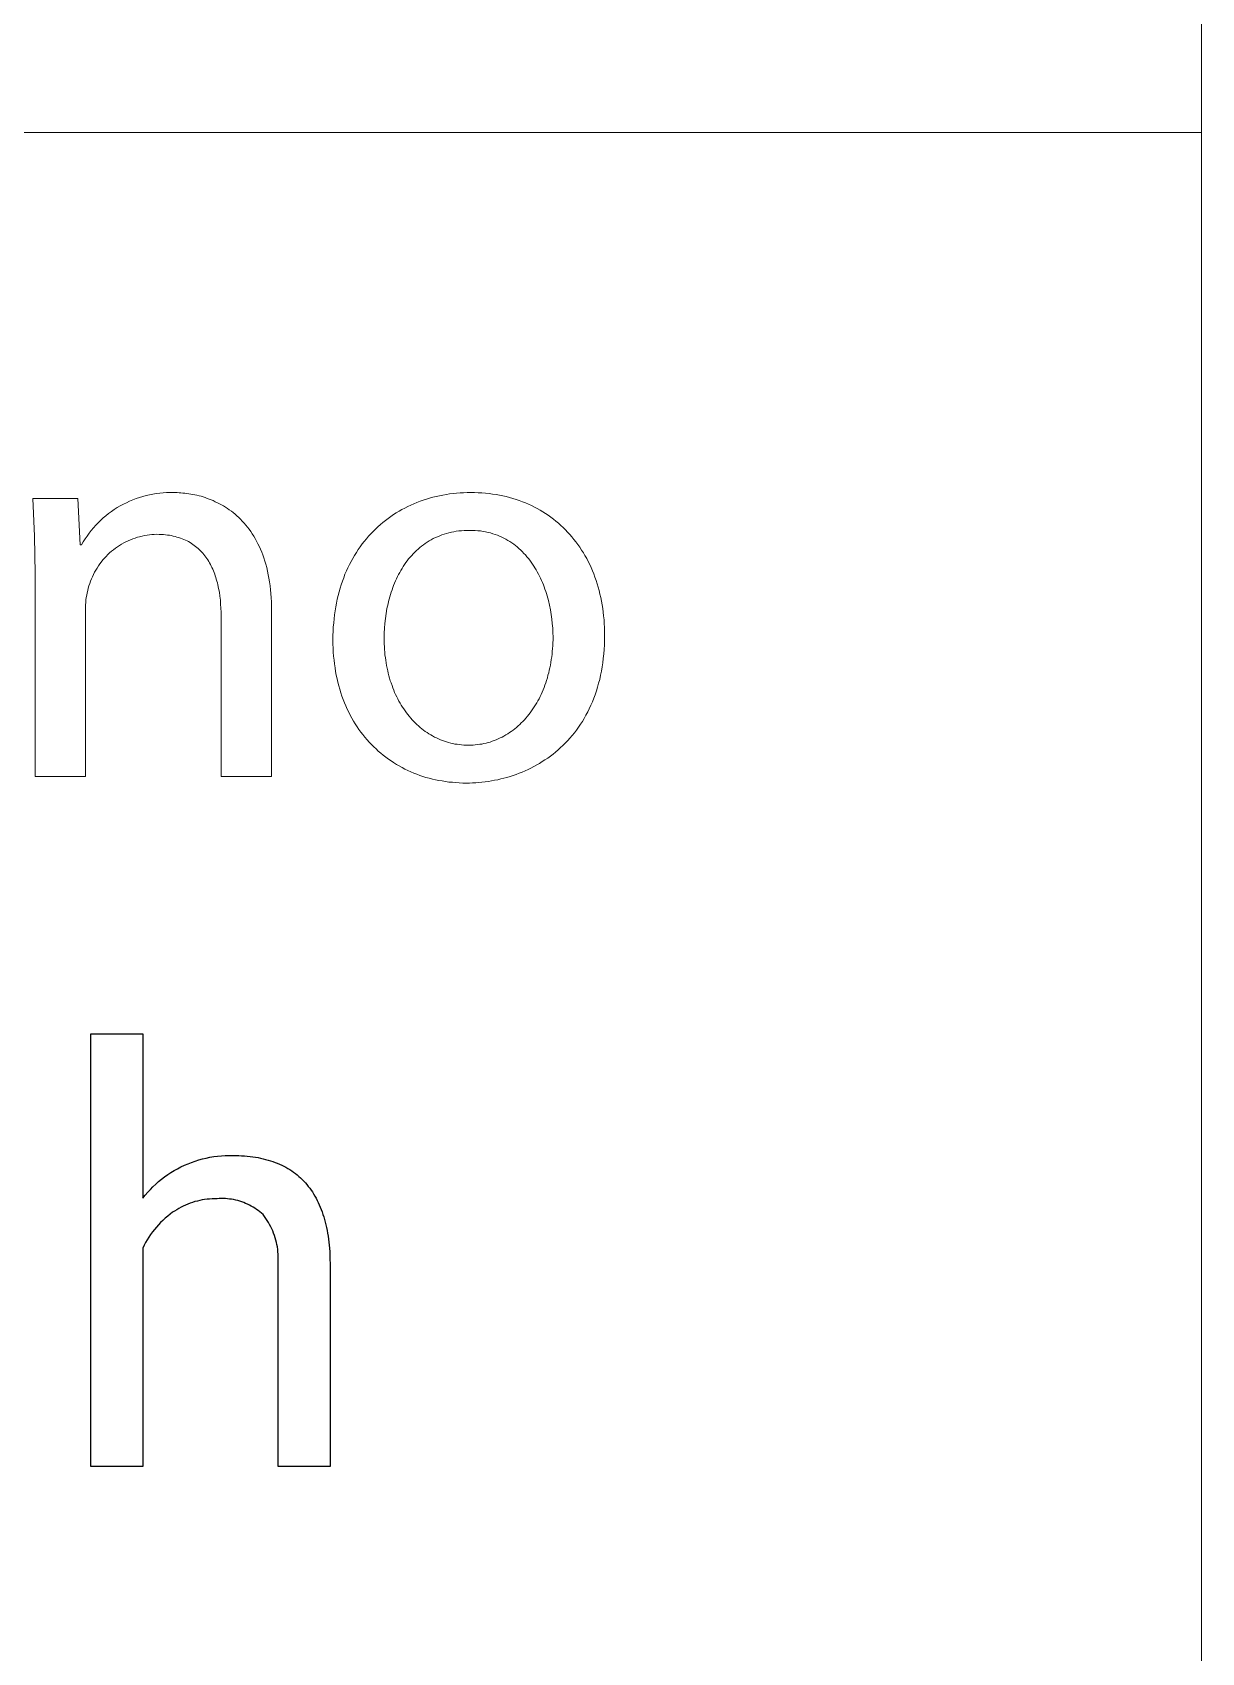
# Model space of a CAD drawing. Header units: millimetres. Extents: x 430 to 4403, y -1522 to 1254.
# Drawn here: x 4318.2 to 4399.2, y -1183.4 to -1071.2 of the extents above; entities that cross this region are included whole.
import ezdxf

# ---------------------------------------------------------------- set-up
doc = ezdxf.new("R2010")
doc.units = ezdxf.units.MM
doc.header["$MEASUREMENT"] = 0
doc.layers.add('Domyślny', color=7, linetype='Continuous', true_color=0x000000)

msp = doc.modelspace()

# ---------------------------------------------------------------- linework, layer by layer
at = {"layer": 'Domyślny', "color": 18, "lineweight": 15, "true_color": 0x000000}
for p, q in [((4399.22, -1522.24), (4399.22, 1253.53)), ((4399.22, -1078.09), (2901.53, -1078.09)), ((4399.22, -1078.09), (4399.22, -1522.23)), ((4325.65, -1103.37), (4325.88, -1103.3)), ((4325.88, -1103.3), (4326.11, -1103.23)), ((4326.11, -1103.23), (4326.34, -1103.18)), ((4326.34, -1103.18), (4326.58, -1103.13)), ((4326.58, -1103.13), (4326.82, -1103.1)), ((4326.82, -1103.1), (4327.06, -1103.07)), ((4327.06, -1103.07), (4327.3, -1103.04)), ((4327.3, -1103.04), (4327.54, -1103.03)), ((4327.54, -1103.03), (4327.78, -1103.02)), ((4327.78, -1103.02), (4328.02, -1103.03)), ((4328.02, -1103.03), (4328.15, -1103.03)), ((4328.15, -1103.03), (4328.27, -1103.03)), ((4328.27, -1103.03), (4328.4, -1103.04)), ((4328.4, -1103.04), (4328.53, -1103.05)), ((4328.53, -1103.05), (4328.67, -1103.06)), ((4328.67, -1103.06), (4328.8, -1103.07)), ((4328.8, -1103.07), (4328.94, -1103.09)), ((4328.94, -1103.09), (4329.07, -1103.11)), ((4329.07, -1103.11), (4329.21, -1103.13)), ((4329.21, -1103.13), (4329.35, -1103.16)), ((4329.35, -1103.16), (4329.49, -1103.18)), ((4329.49, -1103.18), (4329.63, -1103.22)), ((4329.63, -1103.22), (4329.78, -1103.25)), ((4329.78, -1103.25), (4329.92, -1103.29)), ((4329.92, -1103.29), (4330.06, -1103.33)), ((4345.98, -1103.35), (4346.21, -1103.3)), ((4346.21, -1103.3), (4346.44, -1103.25)), ((4346.44, -1103.25), (4346.67, -1103.2)), ((4346.67, -1103.2), (4346.91, -1103.16)), ((4346.91, -1103.16), (4347.14, -1103.12)), ((4347.14, -1103.12), (4347.38, -1103.09)), ((4347.38, -1103.09), (4347.62, -1103.07)), ((4347.62, -1103.07), (4347.87, -1103.05)), ((4347.87, -1103.05), (4348.11, -1103.04)), ((4348.11, -1103.04), (4348.36, -1103.03)), ((4348.36, -1103.03), (4348.61, -1103.03)), ((4348.61, -1103.03), (4348.87, -1103.03)), ((4348.87, -1103.03), (4349.12, -1103.04)), ((4349.12, -1103.04), (4349.37, -1103.05)), ((4349.37, -1103.05), (4349.62, -1103.07)), ((4349.62, -1103.07), (4349.87, -1103.1)), ((4349.87, -1103.1), (4350.11, -1103.13)), ((4350.11, -1103.13), (4350.36, -1103.17)), ((4350.36, -1103.17), (4350.59, -1103.21)), ((4350.59, -1103.21), (4350.83, -1103.26)), ((4350.83, -1103.26), (4351.06, -1103.31)), ((4318.39, -1106.06), (4318.27, -1103.45)), ((4318.27, -1103.45), (4321.38, -1103.45)), ((4321.38, -1103.45), (4321.56, -1106.65)), ((4323.52, -1104.48), (4323.72, -1104.34)), ((4323.72, -1104.34), (4323.91, -1104.2)), ((4323.91, -1104.2), (4324.12, -1104.07)), ((4324.12, -1104.07), (4324.32, -1103.95)), ((4324.32, -1103.95), (4324.54, -1103.83)), ((4324.54, -1103.83), (4324.75, -1103.73)), ((4324.75, -1103.73), (4324.97, -1103.62)), ((4324.97, -1103.62), (4325.19, -1103.53)), ((4325.19, -1103.53), (4325.42, -1103.45)), ((4325.42, -1103.45), (4325.65, -1103.37)), ((4330.06, -1103.33), (4330.2, -1103.38)), ((4330.2, -1103.38), (4330.34, -1103.43)), ((4330.34, -1103.43), (4330.49, -1103.48)), ((4330.49, -1103.48), (4330.63, -1103.53)), ((4330.63, -1103.53), (4330.77, -1103.59)), ((4330.77, -1103.59), (4330.91, -1103.66)), ((4330.91, -1103.66), (4331.06, -1103.73)), ((4331.06, -1103.73), (4331.2, -1103.8)), ((4331.2, -1103.8), (4331.34, -1103.87)), ((4331.34, -1103.87), (4331.47, -1103.95)), ((4331.47, -1103.95), (4331.61, -1104.04)), ((4331.61, -1104.04), (4331.75, -1104.13)), ((4331.75, -1104.13), (4331.88, -1104.22)), ((4331.88, -1104.22), (4332.02, -1104.32)), ((4332.02, -1104.32), (4332.15, -1104.42)), ((4332.15, -1104.42), (4332.28, -1104.53)), ((4343.44, -1104.44), (4343.64, -1104.32)), ((4343.64, -1104.32), (4343.83, -1104.2)), ((4343.83, -1104.2), (4344.04, -1104.1)), ((4344.04, -1104.1), (4344.24, -1103.99)), ((4344.24, -1103.99), (4344.45, -1103.9)), ((4344.45, -1103.9), (4344.66, -1103.8)), ((4344.66, -1103.8), (4344.87, -1103.72)), ((4344.87, -1103.72), (4345.09, -1103.63)), ((4345.09, -1103.63), (4345.31, -1103.56)), ((4345.31, -1103.56), (4345.53, -1103.48)), ((4345.53, -1103.48), (4345.75, -1103.42)), ((4345.75, -1103.42), (4345.98, -1103.35)), ((4351.06, -1103.31), (4351.29, -1103.37)), ((4351.29, -1103.37), (4351.52, -1103.43)), ((4351.52, -1103.43), (4351.74, -1103.5)), ((4351.74, -1103.5), (4351.96, -1103.58)), ((4351.96, -1103.58), (4352.18, -1103.66)), ((4352.18, -1103.66), (4352.39, -1103.74)), ((4352.39, -1103.74), (4352.6, -1103.83)), ((4352.6, -1103.83), (4352.8, -1103.93)), ((4352.8, -1103.93), (4353.01, -1104.03)), ((4353.01, -1104.03), (4353.21, -1104.14)), ((4353.21, -1104.14), (4353.4, -1104.25)), ((4353.4, -1104.25), (4353.6, -1104.36)), ((4353.6, -1104.36), (4353.78, -1104.48)), ((4322.32, -1105.66), (4322.47, -1105.47)), ((4322.47, -1105.47), (4322.63, -1105.29)), ((4322.63, -1105.29), (4322.8, -1105.12)), ((4322.8, -1105.12), (4322.97, -1104.95)), ((4322.97, -1104.95), (4323.15, -1104.79)), ((4323.15, -1104.79), (4323.33, -1104.63)), ((4323.33, -1104.63), (4323.52, -1104.48)), ((4332.28, -1104.53), (4332.41, -1104.64)), ((4332.41, -1104.64), (4332.54, -1104.76)), ((4332.54, -1104.76), (4332.66, -1104.88)), ((4332.66, -1104.88), (4332.78, -1105.01)), ((4332.78, -1105.01), (4332.91, -1105.14)), ((4332.91, -1105.14), (4333.02, -1105.28)), ((4333.02, -1105.28), (4333.14, -1105.42)), ((4333.14, -1105.42), (4333.25, -1105.57)), ((4342, -1105.56), (4342.17, -1105.4)), ((4342.17, -1105.4), (4342.34, -1105.25)), ((4342.34, -1105.25), (4342.51, -1105.1)), ((4342.51, -1105.1), (4342.69, -1104.96)), ((4342.69, -1104.96), (4342.87, -1104.82)), ((4342.87, -1104.82), (4343.06, -1104.69)), ((4343.06, -1104.69), (4343.25, -1104.56)), ((4343.25, -1104.56), (4343.44, -1104.44)), ((4353.78, -1104.48), (4353.97, -1104.6)), ((4353.97, -1104.6), (4354.15, -1104.73)), ((4354.15, -1104.73), (4354.33, -1104.87)), ((4354.33, -1104.87), (4354.5, -1105.01)), ((4354.5, -1105.01), (4354.67, -1105.15)), ((4354.67, -1105.15), (4354.84, -1105.3)), ((4354.84, -1105.3), (4355, -1105.45)), ((4355, -1105.45), (4355.16, -1105.61)), ((4318.43, -1108.66), (4318.39, -1106.06)), ((4321.56, -1106.65), (4321.64, -1106.65)), ((4321.64, -1106.65), (4321.76, -1106.44)), ((4321.76, -1106.44), (4321.89, -1106.24)), ((4321.89, -1106.24), (4322.03, -1106.04)), ((4322.03, -1106.04), (4322.17, -1105.85)), ((4322.17, -1105.85), (4322.32, -1105.66)), ((4324.42, -1106.61), (4324.27, -1106.7)), ((4324.57, -1106.52), (4324.42, -1106.61)), ((4324.72, -1106.45), (4324.57, -1106.52)), ((4324.87, -1106.37), (4324.72, -1106.45)), ((4325.03, -1106.3), (4324.87, -1106.37)), ((4325.19, -1106.24), (4325.03, -1106.3)), ((4325.35, -1106.18), (4325.19, -1106.24)), ((4325.51, -1106.13), (4325.35, -1106.18)), ((4325.67, -1106.09), (4325.51, -1106.13)), ((4325.84, -1106.05), (4325.67, -1106.09)), ((4326.01, -1106.01), (4325.84, -1106.05)), ((4326.18, -1105.98), (4326.01, -1106.01)), ((4326.34, -1105.96), (4326.18, -1105.98)), ((4326.51, -1105.94), (4326.34, -1105.96)), ((4326.68, -1105.93), (4326.51, -1105.94)), ((4326.86, -1105.92), (4326.68, -1105.93)), ((4327.01, -1105.93), (4326.86, -1105.92)), ((4327.16, -1105.93), (4327.01, -1105.93)), ((4327.31, -1105.94), (4327.16, -1105.93)), ((4327.45, -1105.95), (4327.31, -1105.94)), ((4327.59, -1105.97), (4327.45, -1105.95)), ((4327.73, -1105.99), (4327.59, -1105.97)), ((4327.86, -1106.01), (4327.73, -1105.99)), ((4328, -1106.04), (4327.86, -1106.01)), ((4328.13, -1106.07), (4328, -1106.04)), ((4328.25, -1106.11), (4328.13, -1106.07)), ((4328.37, -1106.14), (4328.25, -1106.11)), ((4328.5, -1106.18), (4328.37, -1106.14)), ((4328.61, -1106.23), (4328.5, -1106.18)), ((4328.73, -1106.27), (4328.61, -1106.23)), ((4328.84, -1106.32), (4328.73, -1106.27)), ((4328.95, -1106.38), (4328.84, -1106.32)), ((4329.05, -1106.43), (4328.95, -1106.38)), ((4329.16, -1106.49), (4329.05, -1106.43)), ((4329.26, -1106.55), (4329.16, -1106.49)), ((4329.36, -1106.62), (4329.26, -1106.55)), ((4329.45, -1106.69), (4329.36, -1106.62)), ((4333.25, -1105.57), (4333.36, -1105.72)), ((4333.36, -1105.72), (4333.47, -1105.88)), ((4333.47, -1105.88), (4333.57, -1106.04)), ((4333.57, -1106.04), (4333.67, -1106.21)), ((4333.67, -1106.21), (4333.77, -1106.39)), ((4333.77, -1106.39), (4333.86, -1106.57)), ((4333.86, -1106.57), (4333.95, -1106.75)), ((4340.94, -1106.78), (4341.08, -1106.59)), ((4341.08, -1106.59), (4341.22, -1106.41)), ((4341.22, -1106.41), (4341.37, -1106.23)), ((4341.37, -1106.23), (4341.52, -1106.05)), ((4341.52, -1106.05), (4341.68, -1105.88)), ((4341.68, -1105.88), (4341.84, -1105.72)), ((4341.84, -1105.72), (4342, -1105.56)), ((4345.33, -1106.64), (4345.2, -1106.74)), ((4345.45, -1106.55), (4345.33, -1106.64)), ((4345.59, -1106.46), (4345.45, -1106.55)), ((4345.72, -1106.38), (4345.59, -1106.46)), ((4345.86, -1106.3), (4345.72, -1106.38)), ((4346, -1106.22), (4345.86, -1106.3)), ((4346.15, -1106.15), (4346, -1106.22)), ((4346.3, -1106.09), (4346.15, -1106.15)), ((4346.45, -1106.02), (4346.3, -1106.09)), ((4346.6, -1105.96), (4346.45, -1106.02)), ((4346.76, -1105.91), (4346.6, -1105.96)), ((4346.92, -1105.86), (4346.76, -1105.91)), ((4347.09, -1105.82), (4346.92, -1105.86)), ((4347.26, -1105.78), (4347.09, -1105.82)), ((4347.43, -1105.74), (4347.26, -1105.78)), ((4347.6, -1105.71), (4347.43, -1105.74)), ((4347.78, -1105.69), (4347.6, -1105.71)), ((4347.96, -1105.67), (4347.78, -1105.69)), ((4348.15, -1105.66), (4347.96, -1105.67)), ((4348.34, -1105.65), (4348.15, -1105.66)), ((4348.53, -1105.65), (4348.34, -1105.65)), ((4348.72, -1105.65), (4348.53, -1105.65)), ((4348.91, -1105.66), (4348.72, -1105.65)), ((4349.09, -1105.67), (4348.91, -1105.66)), ((4349.28, -1105.69), (4349.09, -1105.67)), ((4349.45, -1105.72), (4349.28, -1105.69)), ((4349.63, -1105.75), (4349.45, -1105.72)), ((4349.8, -1105.79), (4349.63, -1105.75)), ((4349.97, -1105.83), (4349.8, -1105.79)), ((4350.13, -1105.88), (4349.97, -1105.83)), ((4350.29, -1105.93), (4350.13, -1105.88)), ((4350.45, -1105.99), (4350.29, -1105.93)), ((4350.6, -1106.05), (4350.45, -1105.99)), ((4350.75, -1106.11), (4350.6, -1106.05)), ((4350.9, -1106.19), (4350.75, -1106.11)), ((4351.04, -1106.26), (4350.9, -1106.19)), ((4351.18, -1106.34), (4351.04, -1106.26)), ((4351.31, -1106.43), (4351.18, -1106.34)), ((4351.45, -1106.51), (4351.31, -1106.43)), ((4351.58, -1106.61), (4351.45, -1106.51)), ((4351.7, -1106.7), (4351.58, -1106.61)), ((4355.16, -1105.61), (4355.31, -1105.77)), ((4355.31, -1105.77), (4355.46, -1105.93)), ((4355.46, -1105.93), (4355.61, -1106.1)), ((4355.61, -1106.1), (4355.75, -1106.27)), ((4355.75, -1106.27), (4355.89, -1106.45)), ((4355.89, -1106.45), (4356.02, -1106.63)), ((4356.02, -1106.63), (4356.15, -1106.82)), ((4323.12, -1107.7), (4323.01, -1107.84)), ((4323.23, -1107.58), (4323.12, -1107.7)), ((4323.35, -1107.45), (4323.23, -1107.58)), ((4323.47, -1107.33), (4323.35, -1107.45)), ((4323.59, -1107.21), (4323.47, -1107.33)), ((4323.72, -1107.1), (4323.59, -1107.21)), ((4323.85, -1106.99), (4323.72, -1107.1)), ((4323.99, -1106.89), (4323.85, -1106.99)), ((4324.13, -1106.79), (4323.99, -1106.89)), ((4324.27, -1106.7), (4324.13, -1106.79)), ((4329.54, -1106.76), (4329.45, -1106.69)), ((4329.63, -1106.83), (4329.54, -1106.76)), ((4329.72, -1106.9), (4329.63, -1106.83)), ((4329.8, -1106.98), (4329.72, -1106.9)), ((4329.89, -1107.06), (4329.8, -1106.98)), ((4329.97, -1107.15), (4329.89, -1107.06)), ((4330.04, -1107.23), (4329.97, -1107.15)), ((4330.12, -1107.32), (4330.04, -1107.23)), ((4330.19, -1107.41), (4330.12, -1107.32)), ((4330.26, -1107.51), (4330.19, -1107.41)), ((4330.33, -1107.6), (4330.26, -1107.51)), ((4330.39, -1107.7), (4330.33, -1107.6)), ((4330.45, -1107.8), (4330.39, -1107.7)), ((4333.95, -1106.75), (4334.04, -1106.95)), ((4334.04, -1106.95), (4334.12, -1107.15)), ((4334.12, -1107.15), (4334.2, -1107.35)), ((4334.2, -1107.35), (4334.27, -1107.56)), ((4334.27, -1107.56), (4334.34, -1107.78)), ((4334.34, -1107.78), (4334.41, -1108)), ((4340.31, -1107.8), (4340.43, -1107.59)), ((4340.43, -1107.59), (4340.55, -1107.38)), ((4340.55, -1107.38), (4340.68, -1107.18)), ((4340.68, -1107.18), (4340.81, -1106.98)), ((4340.81, -1106.98), (4340.94, -1106.78)), ((4344.2, -1107.75), (4344.11, -1107.88)), ((4344.3, -1107.63), (4344.2, -1107.75)), ((4344.4, -1107.51), (4344.3, -1107.63)), ((4344.51, -1107.39), (4344.4, -1107.51)), ((4344.62, -1107.27), (4344.51, -1107.39)), ((4344.73, -1107.16), (4344.62, -1107.27)), ((4344.84, -1107.05), (4344.73, -1107.16)), ((4344.96, -1106.94), (4344.84, -1107.05)), ((4345.08, -1106.84), (4344.96, -1106.94)), ((4345.2, -1106.74), (4345.08, -1106.84)), ((4351.82, -1106.8), (4351.7, -1106.7)), ((4351.94, -1106.91), (4351.82, -1106.8)), ((4352.06, -1107.01), (4351.94, -1106.91)), ((4352.17, -1107.12), (4352.06, -1107.01)), ((4352.28, -1107.24), (4352.17, -1107.12)), ((4352.39, -1107.35), (4352.28, -1107.24)), ((4352.49, -1107.47), (4352.39, -1107.35)), ((4352.6, -1107.6), (4352.49, -1107.47)), ((4352.69, -1107.72), (4352.6, -1107.6)), ((4352.79, -1107.85), (4352.69, -1107.72)), ((4356.15, -1106.82), (4356.28, -1107.01)), ((4356.28, -1107.01), (4356.4, -1107.2)), ((4356.4, -1107.2), (4356.51, -1107.4)), ((4356.51, -1107.4), (4356.63, -1107.6)), ((4356.63, -1107.6), (4356.73, -1107.81)), ((4318.43, -1122.71), (4318.43, -1108.66)), ((4322.4, -1108.86), (4322.33, -1109.01)), ((4322.47, -1108.7), (4322.4, -1108.86)), ((4322.55, -1108.55), (4322.47, -1108.7)), ((4322.63, -1108.4), (4322.55, -1108.55)), ((4322.72, -1108.26), (4322.63, -1108.4)), ((4322.81, -1108.11), (4322.72, -1108.26)), ((4322.91, -1107.97), (4322.81, -1108.11)), ((4323.01, -1107.84), (4322.91, -1107.97)), ((4330.51, -1107.9), (4330.45, -1107.8)), ((4330.57, -1108.01), (4330.51, -1107.9)), ((4330.62, -1108.12), (4330.57, -1108.01)), ((4330.68, -1108.22), (4330.62, -1108.12)), ((4330.73, -1108.33), (4330.68, -1108.22)), ((4330.78, -1108.45), (4330.73, -1108.33)), ((4330.82, -1108.56), (4330.78, -1108.45)), ((4330.87, -1108.68), (4330.82, -1108.56)), ((4330.91, -1108.8), (4330.87, -1108.68)), ((4330.95, -1108.92), (4330.91, -1108.8)), ((4330.98, -1109.04), (4330.95, -1108.92)), ((4334.41, -1108), (4334.47, -1108.23)), ((4334.47, -1108.23), (4334.53, -1108.47)), ((4334.53, -1108.47), (4334.58, -1108.72)), ((4334.58, -1108.72), (4334.62, -1108.97)), ((4339.8, -1108.93), (4339.89, -1108.69)), ((4339.89, -1108.69), (4339.99, -1108.46)), ((4339.99, -1108.46), (4340.09, -1108.24)), ((4340.09, -1108.24), (4340.2, -1108.02)), ((4340.2, -1108.02), (4340.31, -1107.8)), ((4343.53, -1108.85), (4343.46, -1109)), ((4343.6, -1108.71), (4343.53, -1108.85)), ((4343.68, -1108.56), (4343.6, -1108.71)), ((4343.76, -1108.42), (4343.68, -1108.56)), ((4343.84, -1108.28), (4343.76, -1108.42)), ((4343.93, -1108.15), (4343.84, -1108.28)), ((4344.02, -1108.01), (4343.93, -1108.15)), ((4344.11, -1107.88), (4344.02, -1108.01)), ((4352.88, -1107.98), (4352.79, -1107.85)), ((4352.97, -1108.12), (4352.88, -1107.98)), ((4353.05, -1108.25), (4352.97, -1108.12)), ((4353.13, -1108.39), (4353.05, -1108.25)), ((4353.21, -1108.53), (4353.13, -1108.39)), ((4353.29, -1108.68), (4353.21, -1108.53)), ((4353.36, -1108.82), (4353.29, -1108.68)), ((4353.43, -1108.97), (4353.36, -1108.82)), ((4356.73, -1107.81), (4356.84, -1108.02)), ((4356.84, -1108.02), (4356.93, -1108.23)), ((4356.93, -1108.23), (4357.03, -1108.45)), ((4357.03, -1108.45), (4357.12, -1108.67)), ((4357.12, -1108.67), (4357.2, -1108.89)), ((4357.2, -1108.89), (4357.28, -1109.12)), ((4322.03, -1109.98), (4322, -1110.14)), ((4322.07, -1109.82), (4322.03, -1109.98)), ((4322.11, -1109.66), (4322.07, -1109.82)), ((4322.16, -1109.5), (4322.11, -1109.66)), ((4322.21, -1109.33), (4322.16, -1109.5)), ((4322.27, -1109.17), (4322.21, -1109.33)), ((4322.33, -1109.01), (4322.27, -1109.17)), ((4331.02, -1109.16), (4330.98, -1109.04)), ((4331.05, -1109.29), (4331.02, -1109.16)), ((4331.08, -1109.41), (4331.05, -1109.29)), ((4331.14, -1109.67), (4331.08, -1109.41)), ((4331.19, -1109.93), (4331.14, -1109.67)), ((4331.23, -1110.2), (4331.19, -1109.93)), ((4334.62, -1108.97), (4334.67, -1109.22)), ((4334.67, -1109.22), (4334.7, -1109.49)), ((4334.7, -1109.49), (4334.73, -1109.76)), ((4334.73, -1109.76), (4334.76, -1110.03)), ((4334.76, -1110.03), (4334.78, -1110.32)), ((4339.42, -1110.16), (4339.48, -1109.9)), ((4339.48, -1109.9), (4339.55, -1109.65)), ((4339.55, -1109.65), (4339.63, -1109.41)), ((4339.63, -1109.41), (4339.71, -1109.16)), ((4339.71, -1109.16), (4339.8, -1108.93)), ((4343.09, -1109.93), (4343.04, -1110.09)), ((4343.15, -1109.77), (4343.09, -1109.93)), ((4343.2, -1109.61), (4343.15, -1109.77)), ((4343.26, -1109.46), (4343.2, -1109.61)), ((4343.32, -1109.3), (4343.26, -1109.46)), ((4343.39, -1109.15), (4343.32, -1109.3)), ((4343.46, -1109), (4343.39, -1109.15)), ((4353.5, -1109.12), (4353.43, -1108.97)), ((4353.56, -1109.26), (4353.5, -1109.12)), ((4353.63, -1109.42), (4353.56, -1109.26)), ((4353.68, -1109.57), (4353.63, -1109.42)), ((4353.74, -1109.72), (4353.68, -1109.57)), ((4353.79, -1109.88), (4353.74, -1109.72)), ((4353.84, -1110.03), (4353.79, -1109.88)), ((4353.89, -1110.19), (4353.84, -1110.03)), ((4357.28, -1109.12), (4357.35, -1109.35)), ((4357.35, -1109.35), (4357.42, -1109.58)), ((4357.42, -1109.58), (4357.49, -1109.82)), ((4357.49, -1109.82), (4357.55, -1110.06)), ((4321.93, -1110.8), (4321.92, -1110.97)), ((4321.92, -1110.97), (4321.92, -1111.14)), ((4321.92, -1111.14), (4321.92, -1122.71)), ((4321.94, -1110.64), (4321.93, -1110.8)), ((4321.95, -1110.47), (4321.94, -1110.64)), ((4321.97, -1110.31), (4321.95, -1110.47)), ((4322, -1110.14), (4321.97, -1110.31)), ((4331.26, -1110.48), (4331.23, -1110.2)), ((4331.28, -1110.75), (4331.26, -1110.48)), ((4331.3, -1111.04), (4331.28, -1110.75)), ((4331.31, -1111.32), (4331.3, -1111.04)), ((4334.78, -1110.32), (4334.79, -1110.61)), ((4334.79, -1110.61), (4334.8, -1110.91)), ((4334.8, -1110.91), (4334.81, -1111.22)), ((4339.2, -1111.22), (4339.25, -1110.95)), ((4339.25, -1110.95), (4339.3, -1110.68)), ((4339.3, -1110.68), (4339.35, -1110.42)), ((4339.35, -1110.42), (4339.42, -1110.16)), ((4342.8, -1111.07), (4342.74, -1111.41)), ((4342.87, -1110.74), (4342.8, -1111.07)), ((4342.91, -1110.58), (4342.87, -1110.74)), ((4342.95, -1110.41), (4342.91, -1110.58)), ((4342.99, -1110.25), (4342.95, -1110.41)), ((4343.04, -1110.09), (4342.99, -1110.25)), ((4353.98, -1110.51), (4353.89, -1110.19)), ((4354.05, -1110.83), (4353.98, -1110.51)), ((4354.12, -1111.15), (4354.05, -1110.83)), ((4354.17, -1111.47), (4354.12, -1111.15)), ((4357.55, -1110.06), (4357.6, -1110.31)), ((4357.6, -1110.31), (4357.65, -1110.56)), ((4357.65, -1110.56), (4357.7, -1110.81)), ((4357.7, -1110.81), (4357.74, -1111.06)), ((4357.74, -1111.06), (4357.77, -1111.32)), ((4331.31, -1111.61), (4331.31, -1111.32)), ((4331.31, -1122.71), (4331.31, -1111.61)), ((4334.81, -1111.22), (4334.81, -1122.71)), ((4339.08, -1112.35), (4339.11, -1112.06)), ((4339.11, -1112.06), (4339.13, -1111.78)), ((4339.13, -1111.78), (4339.17, -1111.5)), ((4339.17, -1111.5), (4339.2, -1111.22)), ((4342.65, -1112.09), (4342.62, -1112.43)), ((4342.69, -1111.75), (4342.65, -1112.09)), ((4342.74, -1111.41), (4342.69, -1111.75)), ((4354.22, -1111.79), (4354.17, -1111.47)), ((4354.25, -1112.1), (4354.22, -1111.79)), ((4354.28, -1112.42), (4354.25, -1112.1)), ((4357.77, -1111.32), (4357.8, -1111.58)), ((4357.8, -1111.58), (4357.83, -1111.84)), ((4357.83, -1111.84), (4357.85, -1112.11)), ((4357.85, -1112.11), (4357.86, -1112.38)), ((4339.06, -1112.94), (4339.07, -1112.64)), ((4339.06, -1113.24), (4339.06, -1112.94)), ((4339.06, -1113.52), (4339.06, -1113.24)), ((4339.07, -1112.64), (4339.08, -1112.35)), ((4342.61, -1112.78), (4342.6, -1113.12)), ((4342.6, -1113.12), (4342.6, -1113.32)), ((4342.6, -1113.32), (4342.61, -1113.51)), ((4342.62, -1112.43), (4342.61, -1112.78)), ((4354.29, -1112.73), (4354.28, -1112.42)), ((4354.3, -1113.04), (4354.29, -1112.73)), ((4354.29, -1113.44), (4354.3, -1113.24)), ((4354.3, -1113.24), (4354.3, -1113.04)), ((4357.86, -1112.38), (4357.87, -1112.65)), ((4357.87, -1113.25), (4357.86, -1113.58)), ((4357.87, -1112.65), (4357.87, -1112.92)), ((4357.87, -1112.92), (4357.87, -1113.25)), ((4339.07, -1113.8), (4339.06, -1113.52)), ((4339.08, -1114.08), (4339.07, -1113.8)), ((4339.1, -1114.36), (4339.08, -1114.08)), ((4339.13, -1114.63), (4339.1, -1114.36)), ((4342.61, -1113.51), (4342.62, -1113.71)), ((4342.62, -1113.71), (4342.63, -1113.9)), ((4342.63, -1113.9), (4342.65, -1114.09)), ((4342.65, -1114.09), (4342.66, -1114.28)), ((4342.66, -1114.28), (4342.69, -1114.47)), ((4342.69, -1114.47), (4342.71, -1114.65)), ((4354.18, -1114.6), (4354.21, -1114.42)), ((4354.21, -1114.42), (4354.23, -1114.23)), ((4354.23, -1114.23), (4354.25, -1114.03)), ((4354.25, -1114.03), (4354.27, -1113.84)), ((4354.27, -1113.84), (4354.28, -1113.64)), ((4354.28, -1113.64), (4354.29, -1113.44)), ((4357.78, -1114.52), (4357.74, -1114.82)), ((4357.81, -1114.21), (4357.78, -1114.52)), ((4357.84, -1113.9), (4357.81, -1114.21)), ((4357.86, -1113.58), (4357.84, -1113.9)), ((4339.16, -1114.89), (4339.13, -1114.63)), ((4339.2, -1115.16), (4339.16, -1114.89)), ((4339.24, -1115.42), (4339.2, -1115.16)), ((4339.29, -1115.67), (4339.24, -1115.42)), ((4342.71, -1114.65), (4342.74, -1114.83)), ((4342.74, -1114.83), (4342.77, -1115.02)), ((4342.77, -1115.02), (4342.81, -1115.19)), ((4342.81, -1115.19), (4342.85, -1115.37)), ((4342.85, -1115.37), (4342.89, -1115.55)), ((4342.89, -1115.55), (4342.93, -1115.72)), ((4353.95, -1115.69), (4354, -1115.52)), ((4354, -1115.52), (4354.04, -1115.34)), ((4354.04, -1115.34), (4354.08, -1115.16)), ((4354.08, -1115.16), (4354.12, -1114.98)), ((4354.12, -1114.98), (4354.15, -1114.79)), ((4354.15, -1114.79), (4354.18, -1114.6)), ((4357.65, -1115.41), (4357.59, -1115.69)), ((4357.7, -1115.11), (4357.65, -1115.41)), ((4357.74, -1114.82), (4357.7, -1115.11)), ((4339.34, -1115.93), (4339.29, -1115.67)), ((4339.4, -1116.17), (4339.34, -1115.93)), ((4339.46, -1116.42), (4339.4, -1116.17)), ((4339.53, -1116.66), (4339.46, -1116.42)), ((4339.6, -1116.9), (4339.53, -1116.66)), ((4342.93, -1115.72), (4342.98, -1115.89)), ((4342.98, -1115.89), (4343.03, -1116.06)), ((4343.03, -1116.06), (4343.09, -1116.22)), ((4343.09, -1116.22), (4343.15, -1116.39)), ((4343.15, -1116.39), (4343.21, -1116.55)), ((4343.21, -1116.55), (4343.27, -1116.71)), ((4343.27, -1116.71), (4343.33, -1116.87)), ((4353.55, -1116.85), (4353.61, -1116.69)), ((4353.61, -1116.69), (4353.68, -1116.53)), ((4353.68, -1116.53), (4353.74, -1116.37)), ((4353.74, -1116.37), (4353.8, -1116.2)), ((4353.8, -1116.2), (4353.85, -1116.04)), ((4353.85, -1116.04), (4353.91, -1115.87)), ((4353.91, -1115.87), (4353.95, -1115.69)), ((4357.3, -1116.77), (4357.22, -1117.03)), ((4357.38, -1116.51), (4357.3, -1116.77)), ((4357.46, -1116.24), (4357.38, -1116.51)), ((4357.53, -1115.97), (4357.46, -1116.24)), ((4357.59, -1115.69), (4357.53, -1115.97)), ((4339.68, -1117.13), (4339.6, -1116.9)), ((4339.77, -1117.36), (4339.68, -1117.13)), ((4339.85, -1117.59), (4339.77, -1117.36)), ((4339.95, -1117.81), (4339.85, -1117.59)), ((4340.05, -1118.03), (4339.95, -1117.81)), ((4343.33, -1116.87), (4343.4, -1117.02)), ((4343.4, -1117.02), (4343.47, -1117.17)), ((4343.47, -1117.17), (4343.55, -1117.32)), ((4343.55, -1117.32), (4343.63, -1117.47)), ((4343.63, -1117.47), (4343.71, -1117.61)), ((4343.71, -1117.61), (4343.79, -1117.75)), ((4343.79, -1117.75), (4343.87, -1117.89)), ((4343.87, -1117.89), (4343.96, -1118.02)), ((4352.91, -1118.02), (4353, -1117.88)), ((4353, -1117.88), (4353.08, -1117.74)), ((4353.08, -1117.74), (4353.17, -1117.6)), ((4353.17, -1117.6), (4353.25, -1117.46)), ((4353.25, -1117.46), (4353.33, -1117.31)), ((4353.33, -1117.31), (4353.4, -1117.16)), ((4353.4, -1117.16), (4353.48, -1117.01)), ((4353.48, -1117.01), (4353.55, -1116.85)), ((4356.92, -1117.76), (4356.81, -1118)), ((4357.03, -1117.52), (4356.92, -1117.76)), ((4357.12, -1117.28), (4357.03, -1117.52)), ((4357.22, -1117.03), (4357.12, -1117.28)), ((4340.15, -1118.24), (4340.05, -1118.03)), ((4340.26, -1118.45), (4340.15, -1118.24)), ((4340.37, -1118.66), (4340.26, -1118.45)), ((4340.48, -1118.86), (4340.37, -1118.66)), ((4340.6, -1119.06), (4340.48, -1118.86)), ((4343.96, -1118.02), (4344.05, -1118.15)), ((4344.05, -1118.15), (4344.15, -1118.28)), ((4344.15, -1118.28), (4344.24, -1118.41)), ((4344.24, -1118.41), (4344.34, -1118.53)), ((4344.34, -1118.53), (4344.44, -1118.65)), ((4344.44, -1118.65), (4344.54, -1118.77)), ((4344.54, -1118.77), (4344.65, -1118.88)), ((4344.65, -1118.88), (4344.76, -1118.99)), ((4344.76, -1118.99), (4344.87, -1119.1)), ((4351.99, -1119.1), (4352.1, -1118.99)), ((4352.1, -1118.99), (4352.21, -1118.88)), ((4352.21, -1118.88), (4352.32, -1118.77)), ((4352.32, -1118.77), (4352.42, -1118.65)), ((4352.42, -1118.65), (4352.52, -1118.53)), ((4352.52, -1118.53), (4352.62, -1118.41)), ((4352.62, -1118.41), (4352.72, -1118.28)), ((4352.72, -1118.28), (4352.81, -1118.15)), ((4352.81, -1118.15), (4352.91, -1118.02)), ((4356.33, -1118.88), (4356.2, -1119.08)), ((4356.46, -1118.67), (4356.33, -1118.88)), ((4356.58, -1118.45), (4356.46, -1118.67)), ((4356.7, -1118.22), (4356.58, -1118.45)), ((4356.81, -1118), (4356.7, -1118.22)), ((4340.73, -1119.25), (4340.6, -1119.06)), ((4340.86, -1119.44), (4340.73, -1119.25)), ((4340.99, -1119.62), (4340.86, -1119.44)), ((4341.13, -1119.8), (4340.99, -1119.62)), ((4341.27, -1119.98), (4341.13, -1119.8)), ((4341.42, -1120.15), (4341.27, -1119.98)), ((4344.87, -1119.1), (4344.98, -1119.2)), ((4344.98, -1119.2), (4345.09, -1119.3)), ((4345.09, -1119.3), (4345.21, -1119.39)), ((4345.21, -1119.39), (4345.33, -1119.49)), ((4345.33, -1119.49), (4345.45, -1119.58)), ((4345.45, -1119.58), (4345.58, -1119.66)), ((4345.58, -1119.66), (4345.7, -1119.74)), ((4345.7, -1119.74), (4345.83, -1119.82)), ((4345.83, -1119.82), (4345.96, -1119.89)), ((4345.96, -1119.89), (4346.09, -1119.97)), ((4346.09, -1119.97), (4346.22, -1120.03)), ((4346.22, -1120.03), (4346.36, -1120.09)), ((4346.36, -1120.09), (4346.5, -1120.15)), ((4350.37, -1120.15), (4350.5, -1120.1)), ((4350.5, -1120.1), (4350.64, -1120.03)), ((4350.64, -1120.03), (4350.77, -1119.97)), ((4350.77, -1119.97), (4350.9, -1119.9)), ((4350.9, -1119.9), (4351.03, -1119.82)), ((4351.03, -1119.82), (4351.16, -1119.75)), ((4351.16, -1119.75), (4351.28, -1119.66)), ((4351.28, -1119.66), (4351.41, -1119.58)), ((4351.41, -1119.58), (4351.53, -1119.49)), ((4351.53, -1119.49), (4351.65, -1119.4)), ((4351.65, -1119.4), (4351.77, -1119.3)), ((4351.77, -1119.3), (4351.88, -1119.2)), ((4351.88, -1119.2), (4351.99, -1119.1)), ((4355.47, -1120.04), (4355.32, -1120.21)), ((4355.63, -1119.86), (4355.47, -1120.04)), ((4355.78, -1119.67), (4355.63, -1119.86)), ((4355.92, -1119.48), (4355.78, -1119.67)), ((4356.06, -1119.29), (4355.92, -1119.48)), ((4356.2, -1119.08), (4356.06, -1119.29)), ((4341.57, -1120.32), (4341.42, -1120.15)), ((4341.72, -1120.48), (4341.57, -1120.32)), ((4341.88, -1120.64), (4341.72, -1120.48)), ((4342.04, -1120.79), (4341.88, -1120.64)), ((4342.2, -1120.94), (4342.04, -1120.79)), ((4342.37, -1121.09), (4342.2, -1120.94)), ((4342.54, -1121.23), (4342.37, -1121.09)), ((4342.72, -1121.36), (4342.54, -1121.23)), ((4346.5, -1120.15), (4346.64, -1120.21)), ((4346.64, -1120.21), (4346.78, -1120.26)), ((4346.78, -1120.26), (4346.92, -1120.3)), ((4346.92, -1120.3), (4347.07, -1120.35)), ((4347.07, -1120.35), (4347.21, -1120.38)), ((4347.21, -1120.38), (4347.36, -1120.42)), ((4347.36, -1120.42), (4347.51, -1120.45)), ((4347.51, -1120.45), (4347.67, -1120.47)), ((4347.67, -1120.47), (4347.82, -1120.49)), ((4347.82, -1120.49), (4347.97, -1120.51)), ((4347.97, -1120.51), (4348.13, -1120.52)), ((4348.13, -1120.52), (4348.29, -1120.53)), ((4348.29, -1120.53), (4348.45, -1120.53)), ((4348.45, -1120.53), (4348.61, -1120.53)), ((4348.61, -1120.53), (4348.76, -1120.52)), ((4348.76, -1120.52), (4348.91, -1120.51)), ((4348.91, -1120.51), (4349.06, -1120.49)), ((4349.06, -1120.49), (4349.22, -1120.47)), ((4349.22, -1120.47), (4349.36, -1120.45)), ((4349.36, -1120.45), (4349.51, -1120.42)), ((4349.51, -1120.42), (4349.66, -1120.39)), ((4349.66, -1120.39), (4349.8, -1120.35)), ((4349.8, -1120.35), (4349.95, -1120.31)), ((4349.95, -1120.31), (4350.09, -1120.26)), ((4350.09, -1120.26), (4350.23, -1120.21)), ((4350.23, -1120.21), (4350.37, -1120.15)), ((4354.3, -1121.15), (4354.12, -1121.29)), ((4354.47, -1121.01), (4354.3, -1121.15)), ((4354.65, -1120.86), (4354.47, -1121.01)), ((4354.82, -1120.7), (4354.65, -1120.86)), ((4354.99, -1120.55), (4354.82, -1120.7)), ((4355.15, -1120.38), (4354.99, -1120.55)), ((4355.32, -1120.21), (4355.15, -1120.38)), ((4342.9, -1121.5), (4342.72, -1121.36)), ((4343.08, -1121.62), (4342.9, -1121.5)), ((4343.26, -1121.74), (4343.08, -1121.62)), ((4343.45, -1121.86), (4343.26, -1121.74)), ((4343.64, -1121.97), (4343.45, -1121.86)), ((4343.84, -1122.08), (4343.64, -1121.97)), ((4344.04, -1122.18), (4343.84, -1122.08)), ((4344.24, -1122.28), (4344.04, -1122.18)), ((4344.44, -1122.37), (4344.24, -1122.28)), ((4344.65, -1122.46), (4344.44, -1122.37)), ((4352.37, -1122.3), (4352.16, -1122.39)), ((4352.57, -1122.21), (4352.37, -1122.3)), ((4352.77, -1122.11), (4352.57, -1122.21)), ((4352.97, -1122.01), (4352.77, -1122.11)), ((4353.17, -1121.9), (4352.97, -1122.01)), ((4353.36, -1121.79), (4353.17, -1121.9)), ((4353.55, -1121.67), (4353.36, -1121.79)), ((4353.74, -1121.55), (4353.55, -1121.67)), ((4353.93, -1121.42), (4353.74, -1121.55)), ((4354.12, -1121.29), (4353.93, -1121.42)), ((4321.92, -1122.71), (4318.43, -1122.71)), ((4334.81, -1122.71), (4331.31, -1122.71)), ((4344.86, -1122.54), (4344.65, -1122.46)), ((4345.07, -1122.62), (4344.86, -1122.54)), ((4345.29, -1122.69), (4345.07, -1122.62)), ((4345.5, -1122.76), (4345.29, -1122.69)), ((4345.72, -1122.82), (4345.5, -1122.76)), ((4345.95, -1122.88), (4345.72, -1122.82)), ((4346.17, -1122.93), (4345.95, -1122.88)), ((4346.4, -1122.97), (4346.17, -1122.93)), ((4346.63, -1123.01), (4346.4, -1122.97)), ((4346.86, -1123.05), (4346.63, -1123.01)), ((4347.09, -1123.08), (4346.86, -1123.05)), ((4347.33, -1123.1), (4347.09, -1123.08)), ((4347.57, -1123.12), (4347.33, -1123.1)), ((4347.81, -1123.14), (4347.57, -1123.12)), ((4348.05, -1123.15), (4347.81, -1123.14)), ((4348.29, -1123.15), (4348.05, -1123.15)), ((4348.51, -1123.15), (4348.29, -1123.15)), ((4348.73, -1123.14), (4348.51, -1123.15)), ((4348.95, -1123.13), (4348.73, -1123.14)), ((4349.16, -1123.11), (4348.95, -1123.13)), ((4349.38, -1123.09), (4349.16, -1123.11)), ((4349.6, -1123.07), (4349.38, -1123.09)), ((4349.82, -1123.04), (4349.6, -1123.07)), ((4350.04, -1123), (4349.82, -1123.04)), ((4350.25, -1122.96), (4350.04, -1123)), ((4350.47, -1122.92), (4350.25, -1122.96)), ((4350.68, -1122.87), (4350.47, -1122.92)), ((4350.9, -1122.82), (4350.68, -1122.87)), ((4351.11, -1122.76), (4350.9, -1122.82)), ((4351.33, -1122.69), (4351.11, -1122.76)), ((4351.54, -1122.63), (4351.33, -1122.69)), ((4351.75, -1122.55), (4351.54, -1122.63)), ((4351.96, -1122.47), (4351.75, -1122.55)), ((4352.16, -1122.39), (4351.96, -1122.47))]:
    msp.add_line(p, q, dxfattribs=at)
at = {"layer": 'Domyślny'}
for p, q in [((4322.28, -1170.5), (4322.28, -1140.52)), ((4322.28, -1140.52), (4325.89, -1140.52)), ((4325.89, -1140.52), (4325.89, -1151.9)), ((4329.51, -1149.34), (4329.77, -1149.26)), ((4329.77, -1149.26), (4330.02, -1149.19)), ((4330.02, -1149.19), (4330.28, -1149.13)), ((4330.28, -1149.13), (4330.54, -1149.08)), ((4330.54, -1149.08), (4330.8, -1149.03)), ((4330.8, -1149.03), (4331.06, -1149)), ((4331.06, -1149), (4331.33, -1148.97)), ((4331.33, -1148.97), (4331.59, -1148.96)), ((4331.59, -1148.96), (4331.86, -1148.95)), ((4331.86, -1148.95), (4332.12, -1148.95)), ((4332.12, -1148.95), (4332.33, -1148.96)), ((4332.33, -1148.96), (4332.53, -1148.96)), ((4332.53, -1148.96), (4332.73, -1148.97)), ((4332.73, -1148.97), (4332.93, -1148.98)), ((4332.93, -1148.98), (4333.12, -1149)), ((4333.12, -1149), (4333.32, -1149.02)), ((4333.32, -1149.02), (4333.5, -1149.04)), ((4333.5, -1149.04), (4333.69, -1149.07)), ((4333.69, -1149.07), (4333.87, -1149.1)), ((4333.87, -1149.1), (4334.05, -1149.14)), ((4334.05, -1149.14), (4334.22, -1149.18)), ((4334.22, -1149.18), (4334.39, -1149.22)), ((4334.39, -1149.22), (4334.56, -1149.27)), ((4334.56, -1149.27), (4334.73, -1149.32)), ((4334.73, -1149.32), (4334.89, -1149.37)), ((4327.19, -1150.59), (4327.4, -1150.43)), ((4327.4, -1150.43), (4327.62, -1150.28)), ((4327.62, -1150.28), (4327.84, -1150.13)), ((4327.84, -1150.13), (4328.07, -1150)), ((4328.07, -1150), (4328.3, -1149.87)), ((4328.3, -1149.87), (4328.53, -1149.74)), ((4328.53, -1149.74), (4328.77, -1149.63)), ((4328.77, -1149.63), (4329.02, -1149.53)), ((4329.02, -1149.53), (4329.26, -1149.43)), ((4329.26, -1149.43), (4329.51, -1149.34)), ((4334.89, -1149.37), (4335.05, -1149.43)), ((4335.05, -1149.43), (4335.2, -1149.49)), ((4335.2, -1149.49), (4335.36, -1149.55)), ((4335.36, -1149.55), (4335.51, -1149.62)), ((4335.51, -1149.62), (4335.65, -1149.69)), ((4335.65, -1149.69), (4335.79, -1149.77)), ((4335.79, -1149.77), (4335.93, -1149.85)), ((4335.93, -1149.85), (4336.07, -1149.93)), ((4336.07, -1149.93), (4336.2, -1150.02)), ((4336.2, -1150.02), (4336.33, -1150.11)), ((4336.33, -1150.11), (4336.46, -1150.2)), ((4336.46, -1150.2), (4336.58, -1150.3)), ((4336.58, -1150.3), (4336.7, -1150.4)), ((4336.7, -1150.4), (4336.82, -1150.51)), ((4326.05, -1151.7), (4326.23, -1151.5)), ((4326.23, -1151.5), (4326.41, -1151.3)), ((4326.41, -1151.3), (4326.59, -1151.12)), ((4326.59, -1151.12), (4326.79, -1150.93)), ((4326.79, -1150.93), (4326.98, -1150.76)), ((4326.98, -1150.76), (4327.19, -1150.59)), ((4336.82, -1150.51), (4336.93, -1150.62)), ((4336.93, -1150.62), (4337.04, -1150.73)), ((4337.04, -1150.73), (4337.15, -1150.85)), ((4337.15, -1150.85), (4337.25, -1150.97)), ((4337.25, -1150.97), (4337.35, -1151.09)), ((4337.35, -1151.09), (4337.45, -1151.22)), ((4337.45, -1151.22), (4337.54, -1151.35)), ((4337.54, -1151.35), (4337.63, -1151.48)), ((4337.63, -1151.48), (4337.72, -1151.62)), ((4325.89, -1151.9), (4326.05, -1151.7)), ((4328.39, -1152.62), (4328.24, -1152.71)), ((4328.54, -1152.54), (4328.39, -1152.62)), ((4328.69, -1152.46), (4328.54, -1152.54)), ((4328.85, -1152.39), (4328.69, -1152.46)), ((4329.01, -1152.32), (4328.85, -1152.39)), ((4329.17, -1152.26), (4329.01, -1152.32)), ((4329.33, -1152.2), (4329.17, -1152.26)), ((4329.5, -1152.15), (4329.33, -1152.2)), ((4329.67, -1152.11), (4329.5, -1152.15)), ((4329.83, -1152.07), (4329.67, -1152.11)), ((4330, -1152.03), (4329.83, -1152.07)), ((4330.17, -1152.01), (4330, -1152.03)), ((4330.34, -1151.98), (4330.17, -1152.01)), ((4330.51, -1151.97), (4330.34, -1151.98)), ((4330.69, -1151.96), (4330.51, -1151.97)), ((4330.86, -1151.95), (4330.69, -1151.96)), ((4331.03, -1151.95), (4330.86, -1151.95)), ((4331.18, -1151.94), (4331.03, -1151.95)), ((4331.32, -1151.94), (4331.18, -1151.94)), ((4331.46, -1151.94), (4331.32, -1151.94)), ((4331.61, -1151.94), (4331.46, -1151.94)), ((4331.75, -1151.95), (4331.61, -1151.94)), ((4331.9, -1151.97), (4331.75, -1151.95)), ((4332.04, -1151.99), (4331.9, -1151.97)), ((4332.18, -1152.01), (4332.04, -1151.99)), ((4332.32, -1152.04), (4332.18, -1152.01)), ((4332.46, -1152.08), (4332.32, -1152.04)), ((4332.6, -1152.12), (4332.46, -1152.08)), ((4332.74, -1152.16), (4332.6, -1152.12)), ((4332.88, -1152.21), (4332.74, -1152.16)), ((4333.01, -1152.27), (4332.88, -1152.21)), ((4333.14, -1152.33), (4333.01, -1152.27)), ((4333.27, -1152.39), (4333.14, -1152.33)), ((4333.4, -1152.46), (4333.27, -1152.39)), ((4333.52, -1152.53), (4333.4, -1152.46)), ((4333.65, -1152.61), (4333.52, -1152.53)), ((4333.77, -1152.69), (4333.65, -1152.61)), ((4333.88, -1152.77), (4333.77, -1152.69)), ((4337.72, -1151.62), (4337.81, -1151.76)), ((4337.81, -1151.76), (4337.89, -1151.91)), ((4337.89, -1151.91), (4337.97, -1152.06)), ((4337.97, -1152.06), (4338.04, -1152.21)), ((4338.04, -1152.21), (4338.11, -1152.37)), ((4338.11, -1152.37), (4338.18, -1152.53)), ((4338.18, -1152.53), (4338.24, -1152.69)), ((4326.97, -1153.75), (4326.83, -1153.92)), ((4327.12, -1153.6), (4326.97, -1153.75)), ((4327.28, -1153.45), (4327.12, -1153.6)), ((4327.44, -1153.3), (4327.28, -1153.45)), ((4327.61, -1153.16), (4327.44, -1153.3)), ((4327.78, -1153.02), (4327.61, -1153.16)), ((4327.95, -1152.89), (4327.78, -1153.02)), ((4328.09, -1152.8), (4327.95, -1152.89)), ((4328.24, -1152.71), (4328.09, -1152.8)), ((4334, -1152.86), (4333.88, -1152.77)), ((4334.11, -1152.95), (4334, -1152.86)), ((4334.22, -1153.05), (4334.11, -1152.95)), ((4334.32, -1153.18), (4334.22, -1153.05)), ((4334.41, -1153.32), (4334.32, -1153.18)), ((4334.5, -1153.45), (4334.41, -1153.32)), ((4334.59, -1153.6), (4334.5, -1153.45)), ((4334.67, -1153.74), (4334.59, -1153.6)), ((4334.75, -1153.89), (4334.67, -1153.74)), ((4338.24, -1152.69), (4338.31, -1152.86)), ((4338.31, -1152.86), (4338.36, -1153.03)), ((4338.36, -1153.03), (4338.42, -1153.21)), ((4338.42, -1153.21), (4338.47, -1153.39)), ((4338.47, -1153.39), (4338.52, -1153.57)), ((4338.52, -1153.57), (4338.57, -1153.76)), ((4338.57, -1153.76), (4338.61, -1153.95)), ((4326.19, -1154.79), (4326.08, -1154.98)), ((4326.31, -1154.61), (4326.19, -1154.79)), ((4326.43, -1154.43), (4326.31, -1154.61)), ((4326.56, -1154.25), (4326.43, -1154.43)), ((4326.69, -1154.08), (4326.56, -1154.25)), ((4326.83, -1153.92), (4326.69, -1154.08)), ((4334.82, -1154.03), (4334.75, -1153.89)), ((4334.89, -1154.18), (4334.82, -1154.03)), ((4334.95, -1154.34), (4334.89, -1154.18)), ((4335, -1154.49), (4334.95, -1154.34)), ((4335.05, -1154.65), (4335, -1154.49)), ((4335.1, -1154.81), (4335.05, -1154.65)), ((4335.14, -1154.97), (4335.1, -1154.81)), ((4338.61, -1153.95), (4338.65, -1154.14)), ((4338.65, -1154.14), (4338.68, -1154.34)), ((4338.68, -1154.34), (4338.72, -1154.54)), ((4338.72, -1154.54), (4338.74, -1154.75)), ((4338.74, -1154.75), (4338.79, -1155.17)), ((4325.98, -1155.17), (4325.89, -1155.37)), ((4325.89, -1155.37), (4325.89, -1170.5)), ((4326.08, -1154.98), (4325.98, -1155.17)), ((4335.18, -1155.13), (4335.14, -1154.97)), ((4335.21, -1155.29), (4335.18, -1155.13)), ((4335.23, -1155.46), (4335.21, -1155.29)), ((4335.25, -1155.62), (4335.23, -1155.46)), ((4335.26, -1155.79), (4335.25, -1155.62)), ((4335.27, -1155.95), (4335.26, -1155.79)), ((4335.27, -1156.12), (4335.27, -1155.95)), ((4338.79, -1155.17), (4338.83, -1155.6)), ((4338.83, -1155.6), (4338.85, -1156.06)), ((4338.85, -1156.06), (4338.86, -1156.52)), ((4335.26, -1156.45), (4335.27, -1156.28)), ((4335.26, -1170.5), (4335.26, -1156.45)), ((4335.27, -1156.28), (4335.27, -1156.12)), ((4338.86, -1156.52), (4338.86, -1170.5)), ((4325.89, -1170.5), (4322.28, -1170.5)), ((4338.86, -1170.5), (4335.26, -1170.5))]:
    msp.add_line(p, q, dxfattribs=at)

doc.saveas('drawing.dxf')
